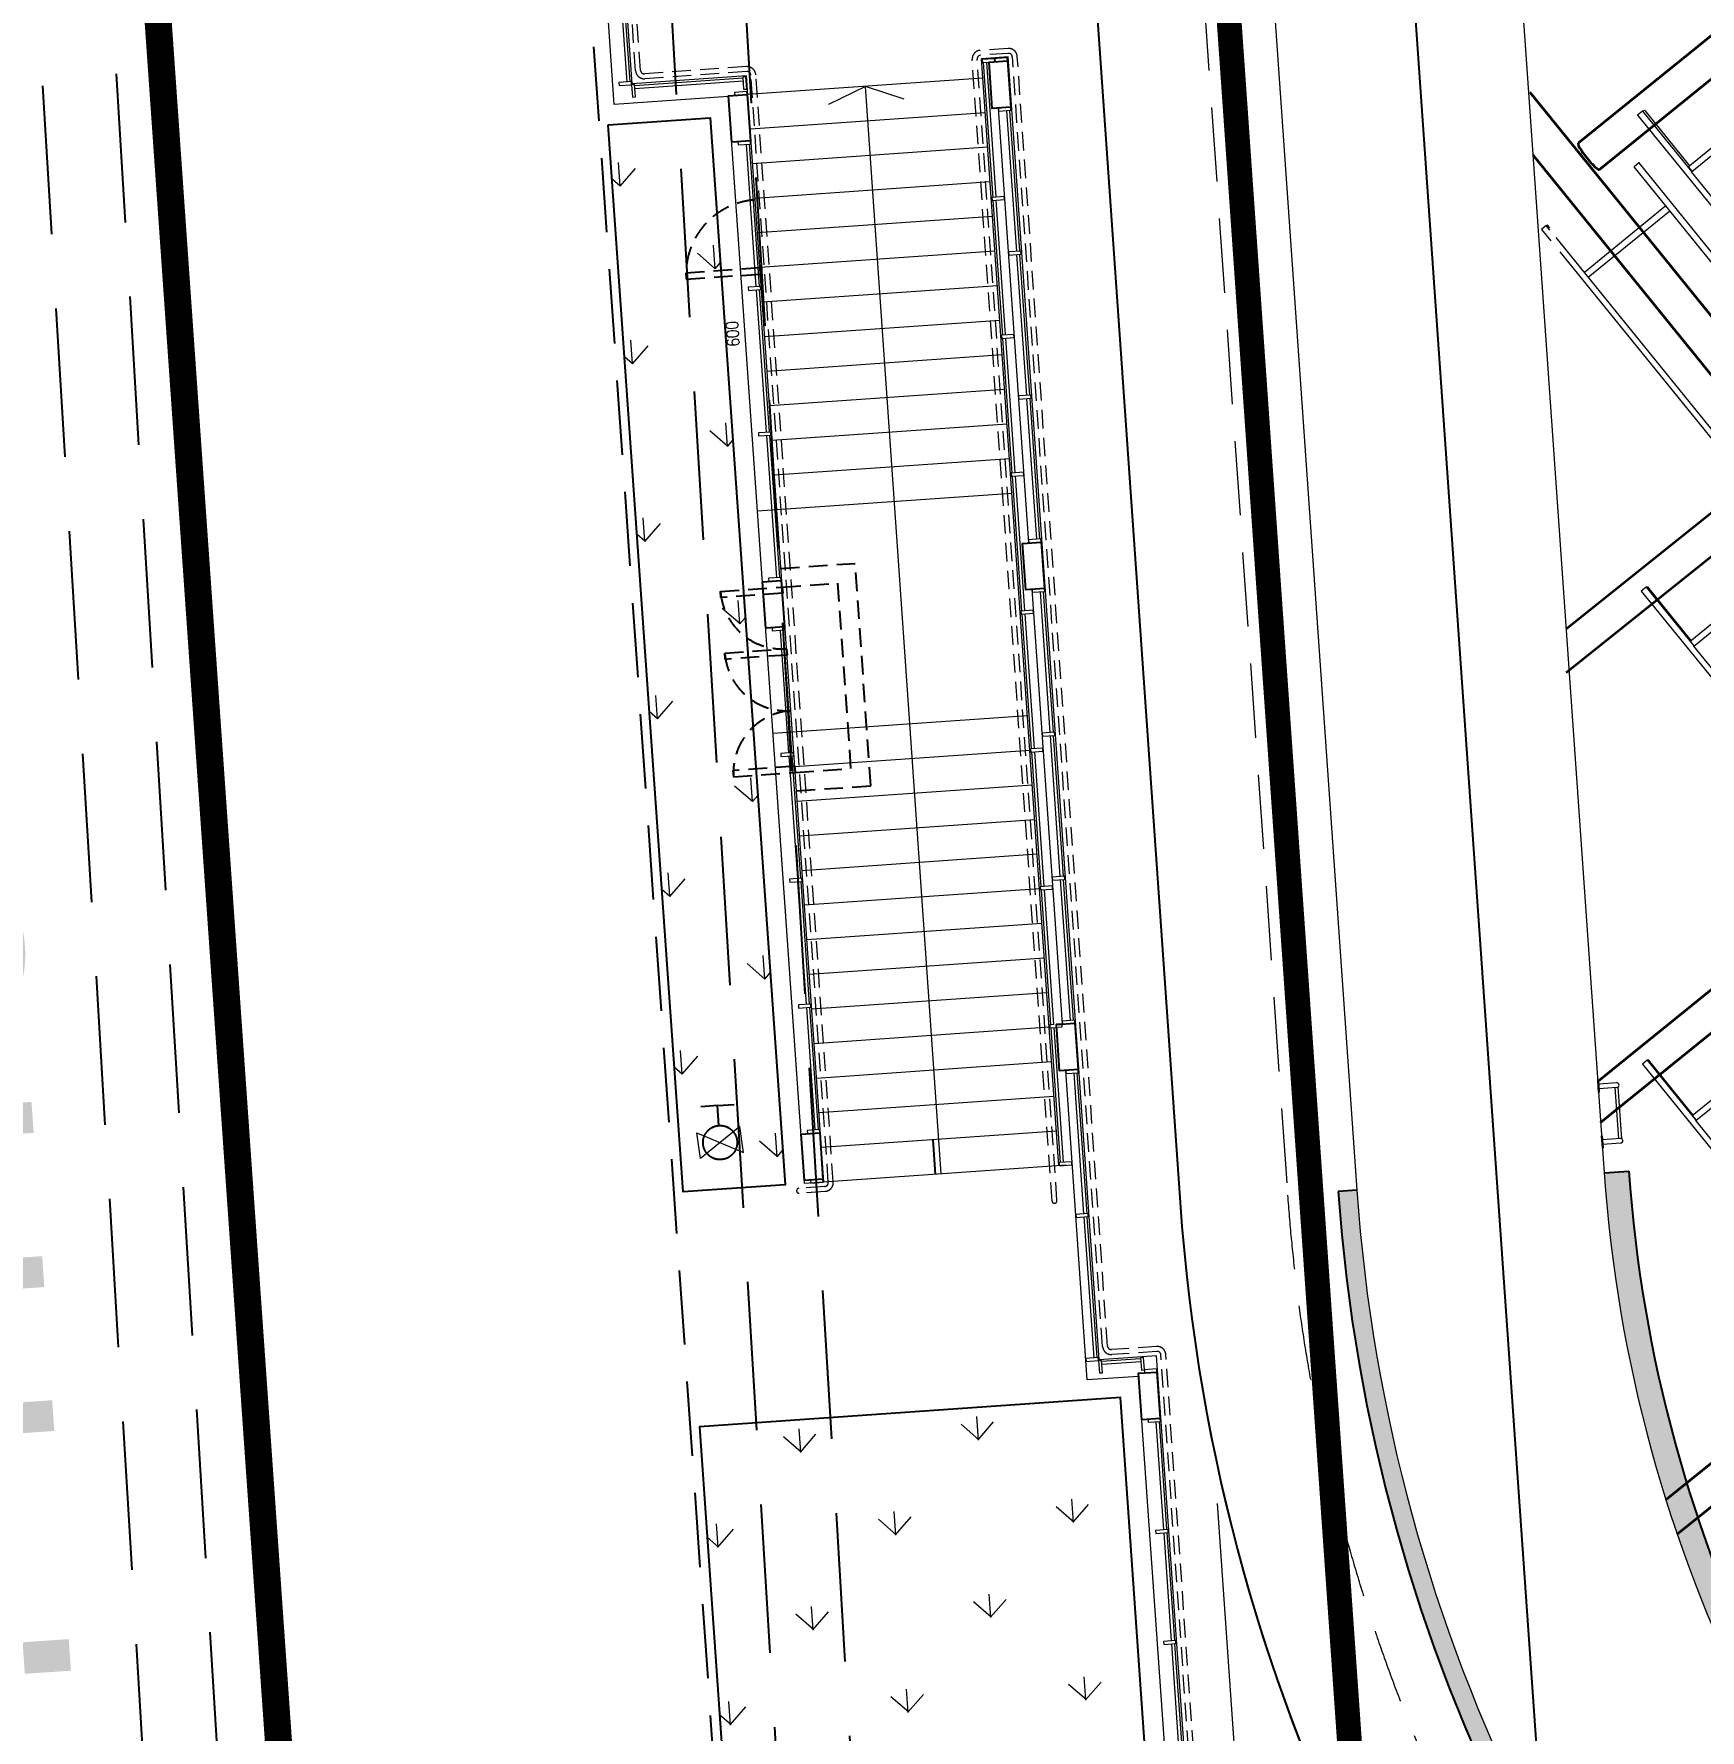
# Model space of a CAD drawing. Header units: millimetres. Extents: x 834681283 to 835686922, y 817551134 to 819407044.
# Drawn here: x 835524802 to 835538245, y 818125017 to 818138707 of the extents above; entities that cross this region are included whole.
import ezdxf
from ezdxf.xclip import XClip

# ---------------------------------------------------------------- set-up
doc = ezdxf.new("R2010")
doc.units = ezdxf.units.MM
doc.header["$LTSCALE"] = 1200
doc.header["$MEASUREMENT"] = 0
doc.header["$XCLIPFRAME"] = 0
for name, pattern in [('P01-MAAN-P-EVA$0$DGN Style 4', [76.563414, 38.257796, -19.128898, 0.047822, -19.128898]), ('P01-MAAN-P-EVA$0$HIDDENX2', [0.75, 0.5, -0.25]), ('P01-MAGP-EVA-GREENERY$0$DASHED', [0.75, 0.5, -0.25]), ('P01-MAGP-EVA-GREENERY$0$DASHEDX2', [1.5, 1, -0.5]), ('P01-MAGP-EVA-GREENERY$0$DOT', [0.25, 0, -0.25]), ('P01-MAGP-EVA-GREENERY$0$HIDDEN', [0.375, 0.25, -0.125]), ('P01-MAGP-EVA-GREENERY$0$HIDDEN2', [0.1875, 0.125, -0.0625]), ('P01-MAGP-EVA-GREENERY$0$HIDDENX2', [0.75, 0.5, -0.25]), ('P01-MAGP-EVA-GREENERY$0$M_RM1104', [6, 4, -2]), ('P01-MAGP-P-RF$0$P01-MBDR-P-B1$0$FDA(cad v 2007)$0$HIDDENX2', [0.75, 0.5, -0.25]), ('P01-MAGP-P-RF$0$PHANTOM', [2.5, 1.25, -0.25, 0.25, -0.25, 0.25, -0.25])]:
    doc.linetypes.add(name, pattern=pattern)
doc.layers.get('Defpoints').update_dxf_attribs({"color": 15})
for name, color, linetype, lineweight in [('P01-MAAN-P-EVA$0$AR-DIM_AR_', 4, 'Continuous', 25), ('P01-MAAN-P-EVA$0$AR-SIMS_BL_', 1, 'P01-MAAN-P-EVA$0$DGN Style 4', 140), ('P01-MAGP-EVA-GREENERY$0$AR-HATCH_AR_', 8, 'Continuous', 13), ('P01-MAGP-EVA-GREENERY$0$AR-PLANT_AR_BS_MI_', 7, 'Continuous', 25), ('P01-MAGP-EVA-GREENERY$0$AR-STAIR_AR_BS_MI_', 7, 'Continuous', 18), ('P01-MAGP-EVA-GREENERY$0$AR-WA-STEEL_AR_BS_MI_', 3, 'Continuous', 0), ('P01-MAGP-EVA-GREENERY$0$DR-FLD', 8, 'Continuous', 25), ('P01-MAGP-EVA-GREENERY$0$FH-AR', 3, 'Continuous', 25), ('P01-MAGP-EVA-GREENERY$0$LI-FIT', 8, 'Continuous', 25), ('P01-MAGP-EVA-GREENERY$0$RLP340', 8, 'P01-MAGP-EVA-GREENERY$0$HIDDEN2', 5), ('P01-MAGP-P-RF$0$AR-HATCH_AR_', 253, 'Continuous', 13), ('P01-MAGP-P-RF$0$AR-PLANT_AR_BS_MI_', 4, 'Continuous', 25), ('P01-MAGP-P-RF$0$AR-ROOF_AR_BS_MI_', 3, 'Continuous', 18), ('P01-MAGP-P-RF$0$AR-STAIR_AR_BS_MI_', 253, 'Continuous', 18), ('P01-MAGP-P-RF$0$MMH053__', 253, 'P01-MAGP-P-RF$0$PHANTOM', 40), ('P01-MAGP-P-RF$0$P01_MS_01_N1-FloorPlan-PART2OFUPPERROOFSETTINGOUT$0$S-BEAM', 253, 'Continuous', 35), ('P01-MAGP-P-RF$0$ROOF MESH HALF TONE$0$A-GLAZ', 253, 'Continuous', 9)]:
    doc.layers.add(name, color=color, linetype=linetype, lineweight=lineweight)
for name, color, linetype in [('P01-MAAN-P-EVA$0$AW-TXT-FS', 4, 'Continuous'), ('P01-MAAN-P-EVA$0$HATCH', 9, 'Continuous'), ('P01-MAGP-EVA-GREENERY$0$AR-FS-AR-EVA', 8, 'Continuous'), ('P01-MAGP-EVA-GREENERY$0$AR-LANDS_AR_MI_', 9, 'Continuous'), ('P01-MAGP-EVA-GREENERY$0$BOX-CULVERT', 8, 'P01-MAGP-EVA-GREENERY$0$DASHED'), ('P01-MAGP-EVA-GREENERY$0$MVA_MARKING', 254, 'Continuous'), ('P01-MAGP-EVA-GREENERY$0$SURFACE CHANNEL', 8, 'Continuous')]:
    doc.layers.add(name, color=color, linetype=linetype)
doc.layers.get('P01-MAGP-EVA-GREENERY$0$BOX-CULVERT').off()
doc.styles.add('P01-MAAN-P-EVA$0$ARIAL', font='arial.ttf', dxfattribs={"width": 0.8})
doc.styles.add('P01-MAGP-EVA-GREENERY$0$RLP-SIMPLEX', font='simplex.shx', dxfattribs={"width": 0.8})
pattern_1 = [(3.998948738, (0, 0), (27.2443254035, 65.5595853656), [0, -63.5])]

# ---------------------------------------------------------------- blocks, each defined once
blk = doc.blocks.new('P01-MAAN-P-EVA')
at = {"layer": 'P01-MAAN-P-EVA$0$HATCH', "ltscale": 0.1}
h = blk.add_hatch(dxfattribs=at)
h.set_pattern_fill('_USER', color=240, scale=1000, angle=45, pattern_type=0)
h.set_pattern_definition([(45, (305980.4, 20741.3), (-707.1067812, 707.1067812), [])])
edge = h.paths.add_edge_path()
edge.add_arc((835502969.3, 818186018.3), 4500, 18.1416, 95.30201, ccw=False)
edge.add_line((835507245.6, 818187419.4), (835513826.1, 818167335.8))
edge.add_line((835513826.1, 818167335.8), (835519853.5, 818081117.4))
edge.add_line((835519853.5, 818081117.4), (835555459.1, 818083606.6))
edge.add_line((835555459.1, 818083606.6), (835554354.4, 818076435.4))
edge.add_line((835554354.4, 818076435.4), (835558875.4, 818029487.4))
edge.add_line((835558875.4, 818029487.4), (835556388.4, 818026956.4))
edge.add_line((835556388.4, 818026956.4), (835549241.4, 818025790.4))
edge.add_line((835549241.4, 818025790.4), (835542188.5, 818025211.5))
edge.add_line((835542188.5, 818025211.5), (835547193.3, 818041026.5))
edge.add_line((835547193.3, 818041026.5), (835547200.6, 818060157.3))
edge.add_line((835547200.6, 818060157.3), (835535036.1, 818059317.4))
edge.add_line((835535036.1, 818059317.4), (835534275.3, 818070335.1))
edge.add_line((835534275.3, 818070335.1), (835535439, 818078697.5))
edge.add_line((835535439, 818078697.5), (835516606.1, 818077380.9))
edge.add_line((835516606.1, 818077380.9), (835515458.7, 818093794.4))
edge.add_line((835515458.7, 818093794.4), (835500714.4, 818090319.3))
edge.add_line((835500714.4, 818090319.3), (835485194.4, 818159526.3))
edge.add_line((835485194.4, 818159526.3), (835497824.4, 818169113.3))
edge.add_line((835497824.4, 818169113.3), (835508718.9, 818171681.2))
edge.add_line((835508718.9, 818171681.2), (835502553.5, 818190499))
at = {"layer": 'P01-MAAN-P-EVA$0$AR-DIM_AR_'}
blk.add_lwpolyline([(835628458.4, 818194086.4), (835544893.6, 818188244.5, 0.4142136), (835533416.4, 818175041.9), (835537701.9, 818113741.5)], format="xyb", dxfattribs=at)
at = {"layer": 'P01-MAAN-P-EVA$0$AR-SIMS_BL_', "linetype": 'P01-MAAN-P-EVA$0$HIDDENX2'}
blk.add_lwpolyline([(835628339.8, 818195782.3, 200, 200, 0), (835627293.7, 818210745.8, 200, 200, 0), (835512324.3, 818202708.3, 200, 200, 0), (835518637, 818112408.8, 200, 200, 0), (835527615.1, 818113036.4, 200, 200, 0), (835522348.5, 818188372.5, 200, 200, 0), (835628339.8, 818195782.3, 0, 0, 0)], format="xyseb", close=True, dxfattribs=at)
at = {"layer": 'P01-MAAN-P-EVA$0$AR-SIMS_BL_', "linetype": 'P01-MAAN-P-EVA$0$HIDDENX2', "const_width": 200}
blk.add_lwpolyline([(835628353.8, 818195582.8), (835544789, 818189740.8, 0.4142136), (835531920, 818174937.3), (835536205.5, 818113636.9)], format="xyb", dxfattribs=at)
at = {"layer": 'P01-MAAN-P-EVA$0$AW-TXT-FS', "style": 'P01-MAAN-P-EVA$0$ARIAL', "width": 0.8}
blk.add_text('9m W. THOROUGHFARE', height=2400, rotation=93.96433, dxfattribs=at).set_placement((835525601.5, 818118267.1))
blk = doc.blocks.new('12027_SITE')
at = {"layer": 'Defpoints'}
blk.add_lwpolyline([(835304.58267, 818174.66028), (835238.73467, 818170.05694, 0.41421356), (835224.88222, 818154.12209), (835228.06927, 818108.53336, 0.41421356), (835244.00411, 818094.6809), (835289.06814, 818097.83127, 0.3152987), (835307.72761, 818112.94085), (835319.97543, 818155.65111, 0.52056715), (835304.58267, 818174.66028)], format="xyb", close=True, dxfattribs=at)
blk = doc.blocks.new('P01-MAGP-P-RF$0$ROOF MESH HALF TONE')
at = {"layer": 'P01-MAGP-P-RF$0$ROOF MESH HALF TONE$0$A-GLAZ', "lineweight": 5}
for p, q in [((6570, 26028), (6529, 25999)), ((6589, 26031), (6570, 26028)), ((6570, 26028), (6932, 25513)), ((6589, 26031), (6918, 25562)), ((6906, 25553), (7595, 26043)), ((6529, 25999), (8256, 23540)), ((6931, 25511), (7620, 26001)), ((6513, 25613), (6473, 25584)), ((6517, 25613), (6513, 25613)), ((6513, 25613), (7935, 23579)), ((6706, 25251), (6473, 25584)), ((6906, 25553), (6935, 25513)), ((7935, 24081), (6931, 25511)), ((6706, 25251), (6012, 24762)), ((6040, 24721), (6735, 25210)), ((6735, 25210), (6706, 25251)), ((7894, 23551), (6734, 25210)), ((5732, 25161), (5691, 25132)), ((5691, 25132), (5759, 25036)), ((5759, 25123), (5732, 25161)), ((5743, 25163), (5735, 25162)), ((5759, 25141), (5743, 25163)), ((7045, 23289), (5804, 25058)), ((5825, 24941), (7283, 22863)), ((6332, 22193), (6291, 22164)), ((6344, 22195), (6332, 22193)), ((6332, 22193), (6682, 21693)), ((6344, 22195), (6663, 21739)), ((6656, 21734), (7349, 22222)), ((6682, 21692), (7375, 22180)), ((6291, 22164), (7997, 19731)), ((6656, 21734), (6684, 21693)), ((7686, 20260), (6682, 21692)), ((6075, 18383), (6034, 18355)), ((6034, 18355), (7756, 15897)), ((6081, 18385), (6075, 18383)), ((6075, 18383), (6433, 17873)), ((6081, 18385), (6410, 17916)), ((6406, 17913), (7102, 18401)), ((6433, 17871), (7129, 18359)), ((6406, 17913), (6435, 17873)), ((7437, 16438), (6433, 17871))]:
    blk.add_line(p, q, dxfattribs=at)
blk = doc.blocks.new('P01-MAGP-P-RF')
at = {"layer": 'P01-MAGP-P-RF$0$AR-HATCH_AR_'}
h = blk.add_hatch(dxfattribs=at)
h.set_pattern_fill('DOTS', color=256, scale=40, style=0)
h.set_pattern_definition(pattern_1)
edge = h.paths.add_edge_path()
edge.add_arc((835242963, 818109575), 11300, 183.999, 273.999)
edge.add_line((835243751, 818098302), (835250335, 818098762))
edge.add_line((835250335, 818098762), (835250349, 818098563))
edge.add_line((835250349, 818098563), (835243765, 818098103))
edge.add_arc((835242963, 818109575), 11500, 183.999, 273.999, ccw=False)
edge.add_line((835231491, 818108773), (835231690, 818108787))
h = blk.add_hatch(dxfattribs=at)
h.set_pattern_fill('DOTS', color=256, scale=40, style=0)
h.set_pattern_definition(pattern_1)
edge = h.paths.add_edge_path()
edge.add_arc((835242963, 818109575), 13500, 183.999, 273.999)
edge.add_line((835243904, 818096107), (835250488, 818096568))
edge.add_line((835250488, 818096568), (835250499, 818096418))
edge.add_line((835250499, 818096418), (835243915, 818095958))
edge.add_arc((835242963, 818109575), 13650, 183.9991, 273.9989, ccw=False)
edge.add_line((835229346, 818108623), (835229496, 818108633))
at = {"layer": 'P01-MAGP-P-RF$0$AR-PLANT_AR_BS_MI_'}
for p, q in [((835231491, 818108773), (835231690, 818108787)), ((835229496, 818108633), (835229346, 818108623))]:
    blk.add_line(p, q, dxfattribs=at)
at = {"layer": 'P01-MAGP-P-RF$0$AR-PLANT_AR_BS_MI_', "lineweight": 13}
blk.add_lwpolyline([(835319975, 818155651, 0.520567), (835304583, 818174660), (835238735, 818170057, 0.414214), (835224882, 818154122), (835228069, 818108533, 0.414214), (835244004, 818094681), (835289068, 818097831, 0.315299), (835307728, 818112941)], format="xyb", close=True, dxfattribs=at)
at = {"layer": 'P01-MAGP-P-RF$0$AR-PLANT_AR_BS_MI_'}
for radius, start, end in [(11300, 183.999, 273.999), (13650, 183.9991, 273.9989)]:
    blk.add_arc((835242963, 818109575), radius, start, end, dxfattribs=at)
at = {"layer": 'P01-MAGP-P-RF$0$AR-ROOF_AR_BS_MI_', "linetype": 'P01-MAGP-P-RF$0$P01-MBDR-P-B1$0$FDA(cad v 2007)$0$HIDDENX2'}
blk.add_lwpolyline([(835319139, 818155891, 0.520567), (835304643, 818173792), (835238795, 818169189, 0.414214), (835225750, 818154183), (835228937, 818108594, 0.414214), (835243943, 818095549), (835289007, 818098699, 0.315299), (835306891, 818113181)], format="xyb", close=True, dxfattribs=at)
at = {"layer": 'P01-MAGP-P-RF$0$AR-ROOF_AR_BS_MI_'}
for points in [[(835318601, 818156045, 0.520567), (835304682, 818173234), (835238834, 818168630, 0.414214), (835226309, 818154222), (835229496, 818108633, 0.414214), (835243904, 818096107), (835288968, 818099258, 0.315299), (835306353, 818113335)], [(835316678, 818156597, 0.520567), (835304822, 818171239), (835238974, 818166635, 0.414214), (835228304, 818154361), (835231491, 818108773, 0.414214), (835243765, 818098103), (835288829, 818101253, 0.315299), (835304431, 818113886)]]:
    blk.add_lwpolyline(points, format="xyb", close=True, dxfattribs=at)
at = {"layer": 'P01-MAGP-P-RF$0$AR-STAIR_AR_BS_MI_'}
for p, q in [((835231590, 818109500), (835231447, 818109490)), ((835231635, 818109048), (835231605, 818109468)), ((835231593, 818109462), (835231449, 818109452)), ((835231609, 818109050), (835231581, 818109461)), ((835231622, 818109051), (835231478, 818109041)), ((835231624, 818109013), (835231481, 818109003))]:
    blk.add_line(p, q, dxfattribs=at)
for points in [[(835231445, 818109521), (835231452, 818109421), (835231446, 818109421), (835231439, 818109521)], [(835231476, 818109072), (835231483, 818108972), (835231477, 818108972), (835231470, 818109072)]]:
    blk.add_lwpolyline(points, close=True, dxfattribs=at)
for centre in [(835231592, 818109481), (835231623, 818109032)]:
    blk.add_arc(centre, 19, 273.999, 93.999, dxfattribs=at)
at = {"layer": 'P01-MAGP-P-RF$0$P01_MS_01_N1-FloorPlan-PART2OFUPPERROOFSETTINGOUT$0$S-BEAM'}
for p, q in [((835234606, 818119776), (835231282, 818117085)), ((835231454, 818116873), (835234778, 818119564)), ((835233211, 818114632), (835230893, 818117494)), ((835232978, 818114443), (835230917, 818116988)), ((835232885, 818114524), (835231184, 818113162)), ((835231184, 818112813), (835233055, 818114310)), ((835234765, 818112204), (835231439, 818109512)), ((835231462, 818109179), (835234936, 818111992)), ((835233257, 818107157), (835231989, 818106135)), ((835232080, 818105857), (835233428, 818106944))]:
    blk.add_line(p, q, dxfattribs=at)
blk.add_ellipse((835231368, 818116979), major_axis=(-86, 106), ratio=0.163626, start_param=0, end_param=3.141593, dxfattribs=at)
at = {"layer": 'P01-MAGP-P-RF$0$MMH053__', "rotation": 3.998948738169357}
blk.add_blockref('P01-MAGP-P-RF$0$ROOF MESH HALF TONE', (835227061, 818090920), dxfattribs=at)
blk = doc.blocks.new('P01-MAGP-EVA-GREENERY$0$ST-ARR')
at = {"color": 4}
blk.add_lwpolyline([(-306, -125), (0, 0), (306, -125)], dxfattribs=at)
blk = doc.blocks.new('P01-MAGP-EVA-GREENERY$0$EXISTING STREET FIRE HYDRANT')
for p, q in [((0, 1496), (-673, 1496)), ((0, 688), (0, 1496)), ((0, 1496), (673, 1496))]:
    blk.add_line(p, q)
blk.add_circle((0, 0), 688)
blk = doc.blocks.new('P01-MAGP-EVA-GREENERY$0$BOX-CULVERT LINE')
at = {"layer": 'Defpoints', "linetype": 'P01-MAGP-EVA-GREENERY$0$DASHEDX2'}
for p, q in [((835213658, 818214668), (835225776, 818012939)), ((835213062, 818214572), (835225177, 818012903)), ((835218644, 818206715), (835228331, 818045448)), ((835219249, 818206645), (835228930, 818045484))]:
    blk.add_line(p, q, dxfattribs=at)
blk = doc.blocks.new('P01-MAGP-EVA-GREENERY$0$MVA_MARKING')
at = {"layer": 'P01-MAGP-EVA-GREENERY$0$MVA_MARKING', "linetype": 'P01-MAGP-EVA-GREENERY$0$M_RM1104', "const_width": 100}
blk.add_lwpolyline([(835221594, 818091898), (835217536, 818149941)], dxfattribs=at)
blk = doc.blocks.new('P01-MAGP-EVA-GREENERY')
at = {"layer": 'P01-MAGP-EVA-GREENERY$0$AR-HATCH_AR_'}
h = blk.add_hatch(dxfattribs=at)
h.set_pattern_fill('GRASS', color=256, scale=40, style=0)
h.set_pattern_definition([(93.999, (835214988.5, 818165900.8), (-766.773, 666.57), [190.5, -1246.341]), (48.999, (835214988.5, 818165900.8), (-766.773, 666.57), [190.5, -825.5]), (138.999, (835214988.5, 818165900.8), (-666.57, -766.773), [190.5, -825.5])])
h.paths.add_polyline_path([(835224059, 818108619), (835224882, 818108676), (835224279, 818117290), (835223456, 818117233)])
h = blk.add_hatch(dxfattribs=at)
h.set_pattern_fill('GRASS', color=256, scale=40, style=0)
h.set_pattern_definition([(93.999, (835224154.4, 818107247.2), (-766.77, 666.57), [190.5, -1246.34]), (49, (835224154.4, 818107247.2), (-766.77, 666.57), [190.5, -825.5]), (139, (835224154.4, 818107247.2), (-666.57, -766.77), [190.5, -825.5])])
h.paths.add_polyline_path([(835224440, 818103157), (835227837, 818103395), (835227588, 818106961), (835224191, 818106723)])
at = {"color": 4}
blk.add_line((835226074, 818109040), (835226094, 818108761), dxfattribs=at)
at = {"layer": 'Defpoints', "linetype": 'P01-MAGP-EVA-GREENERY$0$HIDDEN'}
blk.add_line((835225755, 818154183), (835229315, 818103265), dxfattribs=at)
at = {"layer": 'P01-MAGP-EVA-GREENERY$0$AR-FS-AR-EVA', "linetype": 'P01-MAGP-EVA-GREENERY$0$HIDDENX2'}
blk.add_lwpolyline([(835220764, 818154672), (835224714, 818098168)], dxfattribs=at)
at = {"layer": 'P01-MAGP-EVA-GREENERY$0$AR-LANDS_AR_MI_', "linetype": 'ByBlock'}
for points in [[(835223456, 818117233), (835224279, 818117290), (835224882, 818108676), (835224059, 818108619)], [(835224439, 818103172), (835227836, 818103410), (835227588, 818106961), (835224191, 818106723)]]:
    blk.add_lwpolyline(points, close=True, dxfattribs=at)
at = {"layer": 'P01-MAGP-EVA-GREENERY$0$AR-PLANT_AR_BS_MI_', "linetype": 'P01-MAGP-EVA-GREENERY$0$HIDDEN2'}
for p, q in [((835224850, 818113651), (835225448, 818113693)), ((835225574, 818111898), (835225448, 818113693)), ((835224860, 818113502), (835225309, 818113533)), ((835225414, 818112037), (835225309, 818113533)), ((835224965, 818112005), (835225414, 818112037)), ((835224975, 818111856), (835225574, 818111898))]:
    blk.add_line(p, q, dxfattribs=at)
for points in [[(835224683, 818116028), (835224680, 818116078), (835224081, 818116036), (835224085, 818115986)], [(835224860, 818113502), (835224863, 818113452), (835224365, 818113417), (835224361, 818113467)], [(835224895, 818113003), (835224898, 818112953), (835224400, 818112918), (835224396, 818112968)], [(835224965, 818112005), (835224961, 818112055), (835224462, 818112020), (835224466, 818111970)]]:
    blk.add_lwpolyline(points, close=True, dxfattribs=at)
for centre, radius, start, end in [((835224683, 818116028), 600, 93.9989, 183.9989), ((835224860, 818113502), 500, 184.0002, 273.999), ((835224895, 818113003), 500, 184.0002, 273.999), ((835224965, 818112005), 500, 93.9989, 183.9977)]:
    blk.add_arc(centre, radius, start, end, dxfattribs=at)
at = {"layer": 'P01-MAGP-EVA-GREENERY$0$AR-STAIR_AR_BS_MI_'}
for p, q in [((835223504, 818117396), (835222701, 818128883)), ((835223649, 818117562), (835222857, 818128894)), ((835226834, 818128070), (835228825, 818099583)), ((835223608, 818117578), (835223556, 818118319)), ((835223633, 818117580), (835223581, 818118320)), ((835226681, 818117780), (835226467, 818117765)), ((835227091, 818108831), (835226467, 818117765)), ((835226675, 818117774), (835226473, 818117759)), ((835226560, 818116647), (835226484, 818117735)), ((835226585, 818116649), (835226509, 818117737)), ((835227416, 818107265), (835226681, 818117780)), ((835224572, 818117627), (835223649, 818117562)), ((835224542, 818117609), (835223669, 818117548)), ((835224543, 818117585), (835223671, 818117523)), ((835225196, 818108698), (835224572, 818117627)), ((835226477, 818117609), (835224582, 818117477)), ((835226143, 818108765), (835225530, 818117543)), ((835224427, 818117460), (835223504, 818117396)), ((835225040, 818108687), (835224427, 818117460)), ((835226497, 818117330), (835224602, 818117198)), ((835226849, 818113858), (835226604, 818117368)), ((835226751, 818116211), (835226671, 818117347)), ((835226776, 818116212), (835226696, 818117349)), ((835224650, 818115925), (835224570, 818117075)), ((835224675, 818115927), (835224595, 818117077)), ((835226516, 818117051), (835224621, 818116918)), ((835226536, 818116771), (835224641, 818116639)), ((835226638, 818115534), (835226561, 818116622)), ((835226662, 818115536), (835226586, 818116624)), ((835226556, 818116492), (835224660, 818116360)), ((835226575, 818116213), (835224680, 818116080)), ((835226832, 818115049), (835226752, 818116186)), ((835226857, 818115051), (835226777, 818116187)), ((835224733, 818114751), (835224652, 818115900)), ((835224757, 818114753), (835224677, 818115902)), ((835226595, 818115934), (835224699, 818115801)), ((835226614, 818115654), (835224719, 818115522)), ((835226715, 818114421), (835226639, 818115509)), ((835226740, 818114423), (835226664, 818115511)), ((835226634, 818115375), (835224738, 818115242)), ((835226653, 818115096), (835224758, 818114963)), ((835226913, 818113887), (835226834, 818115024)), ((835226938, 818113889), (835226859, 818115026)), ((835226673, 818114816), (835224777, 818114684)), ((835224815, 818113576), (835224734, 818114726)), ((835224840, 818113578), (835224759, 818114728)), ((835226692, 818114537), (835224797, 818114404)), ((835226793, 818113308), (835226717, 818114396)), ((835226818, 818113310), (835226742, 818114398)), ((835226712, 818114258), (835224661, 818114114)), ((835227121, 818109974), (835226875, 818113484)), ((835227022, 818112327), (835226943, 818113463)), ((835227047, 818112328), (835226968, 818113465)), ((835226871, 818112196), (835226795, 818113284)), ((835226896, 818112197), (835226820, 818113285)), ((835224913, 818112163), (835224844, 818113152)), ((835224938, 818112164), (835224869, 818113154)), ((835226837, 818112462), (835224786, 818112319)), ((835227103, 818111165), (835227024, 818112302)), ((835227128, 818111167), (835227049, 818112303)), ((835224984, 818111148), (835224915, 818112138)), ((835225009, 818111150), (835224940, 818112140)), ((835226857, 818112183), (835224961, 818112050)), ((835226949, 818111083), (835226873, 818112171)), ((835226974, 818111084), (835226898, 818112172)), ((835226876, 818111903), (835224981, 818111771)), ((835226896, 818111624), (835225000, 818111492)), ((835226915, 818111345), (835225020, 818111212)), ((835225055, 818110134), (835224986, 818111123)), ((835225080, 818110136), (835225011, 818111125)), ((835227185, 818110003), (835227105, 818111140)), ((835227210, 818110005), (835227130, 818111142)), ((835226935, 818111065), (835225040, 818110933)), ((835227027, 818109970), (835226951, 818111058)), ((835227051, 818109972), (835226975, 818111059)), ((835226954, 818110786), (835225059, 818110654)), ((835226974, 818110507), (835225079, 818110374)), ((835226994, 818110227), (835225098, 818110095)), ((835225126, 818109120), (835225057, 818110109)), ((835225151, 818109121), (835225082, 818110111)), ((835227013, 818109948), (835225118, 818109816)), ((835227104, 818108857), (835227028, 818109945)), ((835227129, 818108859), (835227053, 818109947)), ((835227033, 818109669), (835225137, 818109536)), ((835227321, 818107102), (835227147, 818109600)), ((835227294, 818108443), (835227214, 818109579)), ((835227319, 818108444), (835227239, 818109581)), ((835227052, 818109390), (835225157, 818109257)), ((835227072, 818109110), (835225176, 818108978)), ((835227150, 818108835), (835225040, 818108687)), ((835227375, 818107281), (835227295, 818108418)), ((835227400, 818107283), (835227320, 818108419)), ((835230621, 818099708), (835230082, 818107421)), ((835227880, 818107297), (835227416, 818107265)), ((835228565, 818097506), (835227880, 818107297)), ((835227750, 818107273), (835227436, 818107251)), ((835227752, 818107248), (835227438, 818107226)), ((835227735, 818107131), (835227321, 818107102)), ((835227976, 818103692), (835227742, 818107040)), ((835227938, 818105893), (835227877, 818106765)), ((835227963, 818105895), (835227902, 818106766)), ((835229505, 818106278), (835230621, 818099708)), ((835228001, 818104996), (835227940, 818105868)), ((835228026, 818104998), (835227965, 818105870)), ((835228063, 818104099), (835228003, 818104971)), ((835228088, 818104101), (835228027, 818104973))]:
    blk.add_line(p, q, dxfattribs=at)
at = {"layer": 'P01-MAGP-EVA-GREENERY$0$AR-WA-STEEL_AR_BS_MI_', "color": 7}
for points in [[(835226473, 818117759), (835226475, 818117735), (835226574, 818117742), (835226573, 818117766)], [(835226576, 818117767), (835226577, 818117742), (835226677, 818117749), (835226675, 818117774)], [(835223542, 818117574), (835223544, 818117549), (835223643, 818117556), (835223642, 818117581)], [(835223650, 818117456), (835223675, 818117458), (835223668, 818117557), (835223643, 818117556)], [(835224548, 818117519), (835224573, 818117520), (835224566, 818117620), (835224541, 818117618)], [(835224475, 818117494), (835224476, 818117470), (835224576, 818117476), (835224574, 818117501)], [(835226604, 818117368), (835226605, 818117343), (835226705, 818117350), (835226703, 818117375)], [(835224502, 818117095), (835224504, 818117070), (835224604, 818117077), (835224602, 818117102)], [(835226551, 818116647), (835226553, 818116622), (835226652, 818116629), (835226651, 818116654)], [(835226685, 818116206), (835226687, 818116181), (835226786, 818116188), (835226785, 818116213)], [(835224585, 818115921), (835224586, 818115896), (835224686, 818115903), (835224684, 818115928)], [(835226629, 818115534), (835226630, 818115509), (835226730, 818115516), (835226728, 818115541)], [(835226766, 818115044), (835226768, 818115019), (835226868, 818115026), (835226866, 818115051)], [(835224667, 818114746), (835224668, 818114721), (835224768, 818114728), (835224766, 818114753)], [(835226706, 818114421), (835226708, 818114396), (835226808, 818114403), (835226806, 818114428)], [(835226847, 818113883), (835226849, 818113858), (835226949, 818113865), (835226947, 818113890)], [(835224749, 818113572), (835224751, 818113547), (835224850, 818113554), (835224849, 818113579)], [(835226875, 818113484), (835226877, 818113459), (835226977, 818113466), (835226975, 818113491)], [(835226784, 818113308), (835226786, 818113283), (835226886, 818113290), (835226884, 818113315)], [(835224777, 818113173), (835224779, 818113148), (835224878, 818113155), (835224877, 818113180)], [(835226862, 818112195), (835226864, 818112170), (835226963, 818112177), (835226962, 818112202)], [(835226956, 818112322), (835226958, 818112297), (835227058, 818112304), (835227056, 818112329)], [(835224848, 818112158), (835224849, 818112133), (835224949, 818112140), (835224947, 818112165)], [(835224919, 818111144), (835224920, 818111119), (835225020, 818111126), (835225018, 818111151)], [(835227038, 818111160), (835227039, 818111135), (835227139, 818111142), (835227137, 818111167)], [(835226940, 818111082), (835226942, 818111057), (835227041, 818111064), (835227040, 818111089)], [(835224990, 818110129), (835224991, 818110104), (835225091, 818110111), (835225089, 818110136)], [(835227119, 818109999), (835227121, 818109974), (835227220, 818109981), (835227219, 818110006)], [(835227147, 818109600), (835227148, 818109575), (835227248, 818109582), (835227246, 818109607)], [(835225060, 818109115), (835225062, 818109090), (835225162, 818109097), (835225160, 818109122)], [(835227095, 818108856), (835227097, 818108831), (835227197, 818108838), (835227195, 818108863)], [(835225088, 818108716), (835225090, 818108691), (835225190, 818108698), (835225188, 818108723)], [(835227228, 818108438), (835227230, 818108413), (835227329, 818108420), (835227328, 818108445)], [(835227309, 818107276), (835227311, 818107251), (835227411, 818107258), (835227409, 818107283)], [(835227757, 818107182), (835227782, 818107184), (835227775, 818107284), (835227750, 818107282)], [(835227418, 818107159), (835227443, 818107160), (835227436, 818107260), (835227411, 818107258)], [(835227782, 818107184), (835227783, 818107159), (835227883, 818107166), (835227881, 818107191)], [(835227810, 818106785), (835227811, 818106760), (835227911, 818106767), (835227909, 818106792)], [(835227872, 818105888), (835227874, 818105863), (835227974, 818105870), (835227972, 818105895)], [(835227935, 818104992), (835227937, 818104967), (835228036, 818104974), (835228035, 818104999)]]:
    blk.add_lwpolyline(points, close=True, dxfattribs=at)
at = {"layer": 'P01-MAGP-EVA-GREENERY$0$AR-WA-STEEL_AR_BS_MI_', "color": 7, "linetype": 'P01-MAGP-EVA-GREENERY$0$HIDDEN2', "ltscale": 0.3}
blk.add_lwpolyline([(835227018, 818109969), (835227019, 818109944), (835227119, 818109951), (835227117, 818109976)], close=True, dxfattribs=at)
at = {"layer": 'P01-MAGP-EVA-GREENERY$0$DR-FLD'}
blk.add_lwpolyline([(835225660, 818154176), (835228847, 818108588, 0.288152), (835237730, 818096428)], format="xyb", dxfattribs=at)
at = {"layer": 'P01-MAGP-EVA-GREENERY$0$DR-FLD', "linetype": 'P01-MAGP-EVA-GREENERY$0$DOT', "const_width": 750}
blk.add_lwpolyline([(835228545, 818118288), (835229221, 818108614, 0.0654), (835229936, 818105098)], format="xyb", dxfattribs=at)
at = {"layer": 'P01-MAGP-EVA-GREENERY$0$DR-FLD'}
for radius in [13000, 13600, 13575]:
    blk.add_arc((835242963, 818109575), radius, 198.9662, 264.9175, dxfattribs=at)
at = {"layer": 'P01-MAGP-EVA-GREENERY$0$FH-AR', "linetype": 'Continuous', "lineweight": 13}
blk.add_lwpolyline([(835224170, 818109097), (835224547, 818108939), (835224516, 818109147), (835224200, 818108889), (835224170, 818109097)], close=True, dxfattribs=at)
at = {"layer": 'P01-MAGP-EVA-GREENERY$0$LI-FIT'}
for points in [[(835226677, 818117749), (835226703, 818117375), (835226554, 818117364), (835226528, 818117738)], [(835224576, 818117476), (835224602, 818117102), (835224453, 818117092), (835224426, 818117466)], [(835226949, 818113865), (835226975, 818113491), (835226825, 818113480), (835226799, 818113854)], [(835224850, 818113554), (835224877, 818113180), (835224727, 818113169), (835224701, 818113543)], [(835227220, 818109981), (835227246, 818109607), (835227097, 818109596), (835227071, 818109970)], [(835225162, 818109097), (835225188, 818108723), (835225038, 818108712), (835225012, 818109087)], [(835227883, 818107166), (835227909, 818106792), (835227760, 818106781), (835227734, 818107156)]]:
    blk.add_lwpolyline(points, close=True, dxfattribs=at)
at = {"layer": 'P01-MAGP-EVA-GREENERY$0$RLP340'}
for p, q in [((835223676, 818117669), (835222890, 818128917)), ((835223716, 818117672), (835222930, 818128919)), ((835226681, 818117849), (835226457, 818117834)), ((835224571, 818117702), (835223748, 818117644)), ((835227036, 818108546), (835226392, 818117759)), ((835227076, 818108549), (835226432, 818117762)), ((835226684, 818117809), (835226460, 818117794)), ((835227444, 818107372), (835226716, 818117781)), ((835227484, 818107375), (835226756, 818117784)), ((835224574, 818117662), (835223751, 818117604)), ((835225231, 818108696), (835224606, 818117634)), ((835225271, 818108699), (835224646, 818117637)), ((835225203, 818108664), (835224994, 818108649)), ((835225206, 818108624), (835224996, 818108609)), ((835227880, 818107372), (835227516, 818107347)), ((835227883, 818107332), (835227518, 818107307)), ((835228592, 818097613), (835227915, 818107305)), ((835228632, 818097616), (835227954, 818107307))]:
    blk.add_line(p, q, dxfattribs=at)
for centre, radius, start, end in [((835226462, 818117764), 70, 93.999, 183.999), ((835226686, 818117779), 70, 3.999, 93.999), ((835224576, 818117632), 70, 3.999, 93.999), ((835226462, 818117764), 30, 93.999, 183.999), ((835226686, 818117779), 30, 3.999, 93.999), ((835223746, 818117674), 70, 183.999, 273.999), ((835223746, 818117674), 30, 183.999, 273.999), ((835224576, 818117632), 30, 3.999, 93.999), ((835224995, 818108629), 20, 93.999, 273.999), ((835225201, 818108694), 30, 273.9989, 3.999), ((835225201, 818108694), 70, 273.9989, 3.999), ((835227056, 818108548), 20, 183.9989, 3.9989), ((835227514, 818107377), 70, 183.999, 273.999), ((835227514, 818107377), 30, 183.999, 273.999), ((835227885, 818107302), 70, 3.999, 93.999), ((835227885, 818107302), 30, 3.999, 93.999)]:
    blk.add_arc(centre, radius, start, end, dxfattribs=at)
at = {"layer": 'P01-MAGP-EVA-GREENERY$0$SURFACE CHANNEL', "linetype": 'P01-MAGP-EVA-GREENERY$0$HIDDEN'}
for points in [[(835227298, 818161457, 0.135042), (835225835, 818154189), (835229022, 818108600, 0.414214), (835243938, 818095634, 0.414214)], [(835243910, 818096033, -0.414214), (835229421, 818108628), (835226234, 818154217, -0.135042), (835227655, 818161276, -0.135042)]]:
    blk.add_lwpolyline(points, format="xyb", dxfattribs=at)
at = {"layer": 'P01-MAGP-EVA-GREENERY$0$AR-STAIR_AR_BS_MI_', "xscale": -0.9999999999999992, "rotation": 3.99894879537554}
blk.add_blockref('P01-MAGP-EVA-GREENERY$0$ST-ARR', (835225530, 818117543), dxfattribs=at)
at = {"layer": 'P01-MAGP-EVA-GREENERY$0$BOX-CULVERT', "rotation": 359.9999999999997}
blk.add_blockref('P01-MAGP-EVA-GREENERY$0$BOX-CULVERT LINE', (0, 0), dxfattribs=at)
at = {"layer": 'P01-MAGP-EVA-GREENERY$0$FH-AR', "xscale": 0.2000000000000003, "yscale": 0.2000000000000003, "zscale": 0.2000000000000003, "rotation": 3.998588287100702}
blk.add_blockref('P01-MAGP-EVA-GREENERY$0$EXISTING STREET FIRE HYDRANT', (835224358, 818109018), dxfattribs=at)
at = {"layer": 'P01-MAGP-EVA-GREENERY$0$MVA_MARKING', "rotation": 359.9999999999999}
blk.add_blockref('P01-MAGP-EVA-GREENERY$0$MVA_MARKING', (0, 0), dxfattribs=at)
at = {"layer": 'Defpoints', "insert": (835224416, 818115439), "char_height": 100, "width": 557.08, "attachment_point": 1, "rotation": 93.9989, "line_spacing_factor": 0.968724, "style": 'P01-MAGP-EVA-GREENERY$0$RLP-SIMPLEX'}
blk.add_mtext('600', dxfattribs=at)

msp = doc.modelspace()

# ---------------------------------------------------------------- block references
ref = msp.add_blockref('12027_SITE', (305980.4, 20741.3), dxfattribs=dict(xscale=1000, yscale=1000, zscale=1000))
XClip(ref).set_block_clipping_path([(835171.4179906907, 818003.0079180738), (835380.9419443216, 818241.1415228392)])
ref = msp.add_blockref('P01-MAGP-EVA-GREENERY', (305980.4, 20741.3))
XClip(ref).set_block_clipping_path([(835304579.1843739748, 818174710.1626656055), (835305796.1658229828, 818174873.3149367571), (835307662.0338196754, 818174689.8070785999), (835310520.3633885384, 818174065.1796945333), (835313081.8681743145, 818173026.5659970045), (835315581.7919986248, 818171259.1109881401), (835317651.2761323452, 818169000.3924677372), (835319046.8494220972, 818167007.0337247849), (835320133.4085228443, 818164236.8954862356), (835320669.2049217224, 818161588.3395450115), (835320843.1778568029, 818158211.3686239719), (835320023.4914252758, 818155637.3225638866), (835307775.6753731966, 818112927.0695824623), (835307486.5656324625, 818111403.7745717764), (835306472.3023188114, 818108849.5676202774), (835303557.4701333046, 818104111.4948183298), (835299124.0129835606, 818101088.6384549141), (835297415.7114913464, 818099718.8653644323), (835294427.9237889051, 818098869.5449544191), (835299696.7221286297, 818083540.2194343805), (835299696.7221286297, 818003007.9180737734), (835381567.6709537506, 818003007.9180737734), (835381567.6709537506, 818241141.5228391886), (835171417.9906907082, 818241141.5228391886), (835171417.9906907082, 818003007.9180737734), (835299646.7221286297, 818003007.9180737734), (835299646.7221286297, 818083531.8665624857), (835294380.619469285, 818098853.34912467), (835289071.624658823, 818097781.3911836147), (835244007.6001352072, 818094631.0239012241), (835243402.3726704121, 818094599.0591453314), (835242636.0318140984, 818094583.6296563148), (835241827.5000405312, 818094619.5304664373), (835240278.7908782959, 818094803.1013474464), (835238615.9808831215, 818095198.6516088247), (835236837.1062445641, 818095894.4355551004), (835235914.8181660175, 818096333.9795084), (835235308.0351868868, 818096662.1879467964), (835233986.3356232643, 818097536.8864938021), (835232722.9095510244, 818098548.7006295919), (835231238.5995907784, 818100145.3524557352), (835230243.8710234165, 818101523.0034087896), (835229459.3735334873, 818102997.1350084543), (835228749.5628561974, 818104567.9919320345), (835228038.0088664293, 818107442.8705242872), (835228019.3892208338, 818108529.8695997), (835224832.3401603699, 818154118.6039062738), (835224786.1936964989, 818154547.7584284544), (835224773.2807815075, 818155026.8918851614), (835224783.5408297777, 818155896.203827858), (835224816.960060358, 818156261.0471076965), (835224880.3945835829, 818156930.3651428223), (835224980.8038678169, 818157693.5020338297), (835225188.099565506, 818158657.4187650681), (835225368.2602261305, 818159369.9037799835), (835225838.1759520769, 818160711.976451993), (835226139.2108690739, 818161405.4137219191), (835226545.7954304218, 818162235.3437660933), (835227243.4511545897, 818163421.3939791918), (835227831.7674248219, 818164241.3849411011), (835228201.1016024351, 818164708.4587804079), (835228901.1138991117, 818165512.9794739485), (835229693.7146910429, 818166280.4427016973), (835231339.2155919075, 818167719.4297661781), (835233198.9440969229, 818168772.0604982376), (835234724.5905447006, 818169505.6878428459), (835236291.5872612, 818169941.2428172827), (835238731.1858590841, 818170106.8148210049)])
msp.add_blockref('P01-MAGP-P-RF', (305980.4, 20741.3))

# ---------------------------------------------------------------- next in the draw order: block references
msp.add_blockref('P01-MAAN-P-EVA', (0, 0))

doc.saveas('drawing.dxf')
